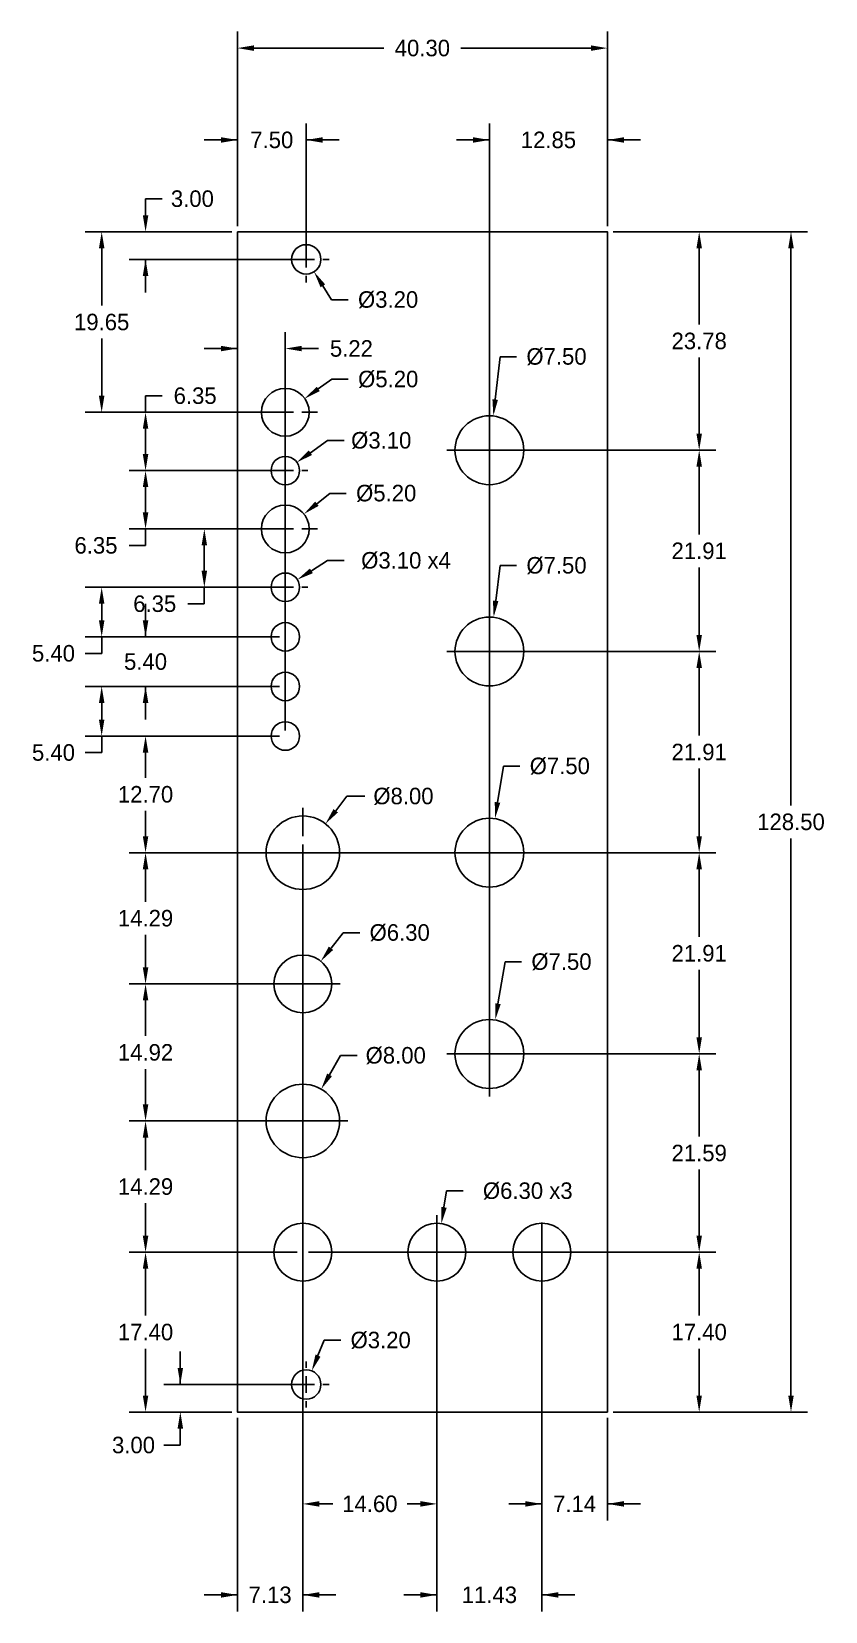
# Model space of a CAD drawing. Header units: millimetres. Extents: x -22 to 64, y -22 to 150.
import ezdxf

# ---------------------------------------------------------------- set-up
doc = ezdxf.new("R2010")
doc.units = ezdxf.units.MM
doc.header["$MEASUREMENT"] = 0
doc.layers.add('Dimensions', color=1, linetype='Continuous')
doc.layers.add('Panel', color=7, linetype='Continuous')
doc.dimstyles.get("Standard").update_dxf_attribs({"dimscale": 10, "dimtxt": 0.18, "dimasz": 0.18, "dimexe": 0.18, "dimexo": 0.0625, "dimgap": 0.09, "dimtad": 0, "dimtih": 1, "dimtoh": 1, "dimzin": 0, "dimdsep": 46, "dimtxsty": 'Standard', "dimcen": -0.09, "dimadec": 0, "dimazin": 0, "dimtfac": 1, "dimtdec": 4, "dimtofl": 0, "dimtmove": 0, "dimatfit": 3, "dimfxl": 1, "dimtolj": 1, "dimtzin": 0, "dimarcsym": 0})

# ---------------------------------------------------------------- blocks, each defined once
blk = doc.blocks.new('*D139')
at = {"layer": 'Defpoints', "color": 0}
for p in [(40.3, 128.5), (50.3, 128.5), (27.45, 104.72)]:
    blk.add_point(p, dxfattribs=at)
at = {"layer": 'Dimensions', "color": 0, "lineweight": -2}
for p, q in [((40.92, 128.5), (52.1, 128.5)), ((50.3, 126.7), (50.3, 118.41)), ((50.3, 106.52), (50.3, 114.81)), ((28.08, 104.72), (52.1, 104.72))]:
    blk.add_line(p, q, dxfattribs=at)
at = {"layer": 'Dimensions', "color": 0}
for points in [[(50.6, 126.7), (50, 126.7), (50.3, 128.5)], [(50, 106.52), (50.6, 106.52), (50.3, 104.72)]]:
    blk.add_solid(points, dxfattribs=at)
at = {"layer": 'Dimensions', "color": 0, "insert": (50.3, 116.61), "char_height": 1.8, "attachment_point": 5}
blk.add_mtext('\\A1;23.78', dxfattribs=at)
blk = doc.blocks.new('*D140')
at = {"layer": 'Defpoints', "color": 0}
for p in [(27.45, 104.72), (27.45, 82.81), (50.3, 82.81)]:
    blk.add_point(p, dxfattribs=at)
at = {"layer": 'Dimensions', "color": 0, "lineweight": -2}
for p, q in [((28.08, 104.72), (52.1, 104.72)), ((50.3, 102.92), (50.3, 95.56)), ((50.3, 84.61), (50.3, 91.96)), ((28.08, 82.81), (52.1, 82.81))]:
    blk.add_line(p, q, dxfattribs=at)
at = {"layer": 'Dimensions', "color": 0}
for points in [[(50.6, 102.92), (50, 102.92), (50.3, 104.72)], [(50, 84.61), (50.6, 84.61), (50.3, 82.81)]]:
    blk.add_solid(points, dxfattribs=at)
at = {"layer": 'Dimensions', "color": 0, "insert": (50.3, 93.76), "char_height": 1.8, "attachment_point": 5}
blk.add_mtext('\\A1;21.91', dxfattribs=at)
blk = doc.blocks.new('*D141')
at = {"layer": 'Defpoints', "color": 0}
for p in [(27.45, 82.81), (27.45, 60.9), (50.3, 60.9)]:
    blk.add_point(p, dxfattribs=at)
at = {"layer": 'Dimensions', "color": 0, "lineweight": -2}
for p, q in [((28.08, 82.81), (52.1, 82.81)), ((50.3, 81.01), (50.3, 73.66)), ((50.3, 62.7), (50.3, 70.05)), ((28.08, 60.9), (52.1, 60.9))]:
    blk.add_line(p, q, dxfattribs=at)
at = {"layer": 'Dimensions', "color": 0}
for points in [[(50.6, 81.01), (50, 81.01), (50.3, 82.81)], [(50, 62.7), (50.6, 62.7), (50.3, 60.9)]]:
    blk.add_solid(points, dxfattribs=at)
at = {"layer": 'Dimensions', "color": 0, "insert": (50.3, 71.85), "char_height": 1.8, "attachment_point": 5}
blk.add_mtext('\\A1;21.91', dxfattribs=at)
blk = doc.blocks.new('*D142')
at = {"layer": 'Defpoints', "color": 0}
for p in [(27.45, 60.9), (50.3, 60.9), (27.45, 38.99)]:
    blk.add_point(p, dxfattribs=at)
at = {"layer": 'Dimensions', "color": 0, "lineweight": -2}
for p, q in [((28.08, 60.9), (52.1, 60.9)), ((50.3, 59.1), (50.3, 51.74)), ((50.3, 40.79), (50.3, 48.15)), ((28.08, 38.99), (52.1, 38.99))]:
    blk.add_line(p, q, dxfattribs=at)
at = {"layer": 'Dimensions', "color": 0}
for points in [[(50.6, 59.1), (50, 59.1), (50.3, 60.9)], [(50, 40.79), (50.6, 40.79), (50.3, 38.99)]]:
    blk.add_solid(points, dxfattribs=at)
at = {"layer": 'Dimensions', "color": 0, "insert": (50.3, 49.94), "char_height": 1.8, "attachment_point": 5}
blk.add_mtext('\\A1;21.91', dxfattribs=at)
blk = doc.blocks.new('*D143')
at = {"layer": 'Defpoints', "color": 0}
for p in [(27.45, 38.99), (7.13, 17.4), (50.3, 17.4)]:
    blk.add_point(p, dxfattribs=at)
at = {"layer": 'Dimensions', "color": 0, "lineweight": -2}
for p, q in [((28.08, 38.99), (52.1, 38.99)), ((50.3, 37.19), (50.3, 29.99)), ((50.3, 19.2), (50.3, 26.39)), ((7.76, 17.4), (52.1, 17.4))]:
    blk.add_line(p, q, dxfattribs=at)
at = {"layer": 'Dimensions', "color": 0}
for points in [[(50.6, 37.19), (50, 37.19), (50.3, 38.99)], [(50, 19.2), (50.6, 19.2), (50.3, 17.4)]]:
    blk.add_solid(points, dxfattribs=at)
at = {"layer": 'Dimensions', "color": 0, "insert": (50.3, 28.19), "char_height": 1.8, "attachment_point": 5}
blk.add_mtext('\\A1;21.59', dxfattribs=at)
blk = doc.blocks.new('*D144')
at = {"layer": 'Defpoints', "color": 0}
for p in [(7.13, 17.4), (50.3, 17.4), (40.3, 0)]:
    blk.add_point(p, dxfattribs=at)
at = {"layer": 'Dimensions', "color": 0, "lineweight": -2}
for p, q in [((7.76, 17.4), (52.1, 17.4)), ((50.3, 15.6), (50.3, 10.5)), ((50.3, 1.8), (50.3, 6.9)), ((40.92, 0), (52.1, 0))]:
    blk.add_line(p, q, dxfattribs=at)
at = {"layer": 'Dimensions', "color": 0}
for points in [[(50.6, 15.6), (50, 15.6), (50.3, 17.4)], [(50, 1.8), (50.6, 1.8), (50.3, 0)]]:
    blk.add_solid(points, dxfattribs=at)
at = {"layer": 'Dimensions', "color": 0, "insert": (50.3, 8.7), "char_height": 1.8, "attachment_point": 5}
blk.add_mtext('\\A1;17.40', dxfattribs=at)
blk = doc.blocks.new('*D145')
at = {"layer": 'Defpoints', "color": 0}
for p in [(40.3, 128.5), (60.3, 128.5), (40.3, 0)]:
    blk.add_point(p, dxfattribs=at)
at = {"layer": 'Dimensions', "color": 0, "lineweight": -2}
for p, q in [((40.925, 128.5), (62.1, 128.5)), ((60.3, 126.7), (60.3, 66.05)), ((60.3, 1.8), (60.3, 62.45)), ((40.925, 0), (62.1, 0))]:
    blk.add_line(p, q, dxfattribs=at)
at = {"layer": 'Dimensions', "color": 0}
for points in [[(60.6, 126.7), (60, 126.7), (60.3, 128.5)], [(60, 1.8), (60.6, 1.8), (60.3, 0)]]:
    blk.add_solid(points, dxfattribs=at)
at = {"layer": 'Dimensions', "color": 0, "insert": (60.3, 64.25), "char_height": 1.8, "attachment_point": 5}
blk.add_mtext('\\A1;128.50', dxfattribs=at)
blk = doc.blocks.new('*D146')
at = {"layer": 'Defpoints', "color": 0}
for p in [(-10, 128.5), (0, 128.5), (7.5, 125.5)]:
    blk.add_point(p, dxfattribs=at)
at = {"layer": 'Dimensions', "color": 0, "lineweight": -2}
for p, q in [((-10, 132.1), (-8.2, 132.1)), ((-10, 130.3), (-10, 132.1)), ((-0.625, 128.5), (-11.8, 128.5)), ((6.875, 125.5), (-11.8, 125.5)), ((-10, 125.5), (-10, 121.9))]:
    blk.add_line(p, q, dxfattribs=at)
at = {"layer": 'Dimensions', "color": 0}
for points in [[(-10.3, 130.3), (-9.7, 130.3), (-10, 128.5)], [(-9.7, 123.7), (-10.3, 123.7), (-10, 125.5)]]:
    blk.add_solid(points, dxfattribs=at)
at = {"layer": 'Dimensions', "color": 0, "insert": (-4.9, 132.1), "char_height": 1.8, "attachment_point": 5}
blk.add_mtext('\\A1;3.00', dxfattribs=at)
blk = doc.blocks.new('*D147')
at = {"layer": 'Defpoints', "color": 0}
for p in [(0, 128.5), (-14.78, 108.85), (5.22, 108.85)]:
    blk.add_point(p, dxfattribs=at)
at = {"layer": 'Dimensions', "color": 0, "lineweight": -2}
for p, q in [((-0.62, 128.5), (-16.58, 128.5)), ((-14.78, 126.7), (-14.78, 120.47)), ((-14.78, 110.65), (-14.78, 116.88)), ((4.6, 108.85), (-16.58, 108.85))]:
    blk.add_line(p, q, dxfattribs=at)
at = {"layer": 'Dimensions', "color": 0}
for points in [[(-14.48, 126.7), (-15.08, 126.7), (-14.78, 128.5)], [(-15.08, 110.65), (-14.48, 110.65), (-14.78, 108.85)]]:
    blk.add_solid(points, dxfattribs=at)
at = {"layer": 'Dimensions', "color": 0, "insert": (-14.78, 118.67), "char_height": 1.8, "attachment_point": 5}
blk.add_mtext('\\A1;19.65', dxfattribs=at)
blk = doc.blocks.new('*D148')
at = {"layer": 'Defpoints', "color": 0}
for p in [(-10, 108.85), (5.22, 108.85), (5.22, 102.5)]:
    blk.add_point(p, dxfattribs=at)
at = {"layer": 'Dimensions', "color": 0, "lineweight": -2}
for p, q in [((-10, 110.65), (-8.2, 110.65)), ((-10, 108.85), (-10, 110.65)), ((4.6, 108.85), (-11.8, 108.85)), ((-10, 104.3), (-10, 107.05)), ((4.6, 102.5), (-11.8, 102.5))]:
    blk.add_line(p, q, dxfattribs=at)
at = {"layer": 'Dimensions', "color": 0}
for points in [[(-9.7, 107.05), (-10.3, 107.05), (-10, 108.85)], [(-10.3, 104.3), (-9.7, 104.3), (-10, 102.5)]]:
    blk.add_solid(points, dxfattribs=at)
at = {"layer": 'Dimensions', "color": 0, "insert": (-4.6, 110.65), "char_height": 1.8, "attachment_point": 5}
blk.add_mtext('\\A1;6.35', dxfattribs=at)
blk = doc.blocks.new('*D149')
at = {"layer": 'Defpoints', "color": 0}
for p in [(5.22, 102.5), (-10, 96.15), (5.22, 96.15)]:
    blk.add_point(p, dxfattribs=at)
at = {"layer": 'Dimensions', "color": 0, "lineweight": -2}
for p, q in [((4.6, 102.5), (-11.8, 102.5)), ((-10, 100.7), (-10, 97.95)), ((4.6, 96.15), (-11.8, 96.15)), ((-10, 96.15), (-10, 94.35)), ((-10, 94.35), (-11.8, 94.35))]:
    blk.add_line(p, q, dxfattribs=at)
at = {"layer": 'Dimensions', "color": 0}
for points in [[(-9.7, 100.7), (-10.3, 100.7), (-10, 102.5)], [(-10.3, 97.95), (-9.7, 97.95), (-10, 96.15)]]:
    blk.add_solid(points, dxfattribs=at)
at = {"layer": 'Dimensions', "color": 0, "insert": (-15.4, 94.35), "char_height": 1.8, "attachment_point": 5}
blk.add_mtext('\\A1;6.35', dxfattribs=at)
blk = doc.blocks.new('*D150')
at = {"layer": 'Defpoints', "color": 0}
for p in [(5.22, 96.15), (-3.6, 89.8), (5.22, 89.8)]:
    blk.add_point(p, dxfattribs=at)
at = {"layer": 'Dimensions', "color": 0, "lineweight": -2}
for p, q in [((4.6, 96.15), (-5.4, 96.15)), ((-3.6, 94.35), (-3.6, 91.6)), ((4.6, 89.8), (-5.4, 89.8)), ((-3.6, 89.8), (-3.6, 88)), ((-3.6, 88), (-5.4, 88))]:
    blk.add_line(p, q, dxfattribs=at)
at = {"layer": 'Dimensions', "color": 0}
for points in [[(-3.3, 94.35), (-3.9, 94.35), (-3.6, 96.15)], [(-3.9, 91.6), (-3.3, 91.6), (-3.6, 89.8)]]:
    blk.add_solid(points, dxfattribs=at)
at = {"layer": 'Dimensions', "color": 0, "insert": (-9, 88), "char_height": 1.8, "attachment_point": 5}
blk.add_mtext('\\A1;6.35', dxfattribs=at)
blk = doc.blocks.new('*D151')
at = {"layer": 'Defpoints', "color": 0}
for p in [(5.22, 89.8), (-14.78, 84.4), (5.22, 84.4)]:
    blk.add_point(p, dxfattribs=at)
at = {"layer": 'Dimensions', "color": 0, "lineweight": -2}
for p, q in [((4.6, 89.8), (-16.58, 89.8)), ((-14.78, 88), (-14.78, 86.2)), ((4.6, 84.4), (-16.58, 84.4)), ((-14.78, 84.4), (-14.78, 82.6)), ((-14.78, 82.6), (-16.58, 82.6))]:
    blk.add_line(p, q, dxfattribs=at)
at = {"layer": 'Dimensions', "color": 0}
for points in [[(-14.48, 88), (-15.08, 88), (-14.78, 89.8)], [(-15.08, 86.2), (-14.48, 86.2), (-14.78, 84.4)]]:
    blk.add_solid(points, dxfattribs=at)
at = {"layer": 'Dimensions', "color": 0, "insert": (-20.03, 82.6), "char_height": 1.8, "attachment_point": 5}
blk.add_mtext('\\A1;5.40', dxfattribs=at)
blk = doc.blocks.new('*D152')
at = {"layer": 'Defpoints', "color": 0}
for p in [(5.22, 84.4), (-10, 79), (5.22, 79)]:
    blk.add_point(p, dxfattribs=at)
at = {"layer": 'Dimensions', "color": 0, "lineweight": -2}
for p, q in [((-10, 84.4), (-10, 88)), ((4.6, 84.4), (-11.8, 84.4)), ((4.6, 79), (-11.8, 79)), ((-10, 79), (-10, 75.4))]:
    blk.add_line(p, q, dxfattribs=at)
at = {"layer": 'Dimensions', "color": 0}
for points in [[(-10.3, 86.2), (-9.7, 86.2), (-10, 84.4)], [(-9.7, 77.2), (-10.3, 77.2), (-10, 79)]]:
    blk.add_solid(points, dxfattribs=at)
at = {"layer": 'Dimensions', "color": 0, "insert": (-10, 81.7), "char_height": 1.8, "attachment_point": 5}
blk.add_mtext('\\A1;5.40', dxfattribs=at)
blk = doc.blocks.new('*D153')
at = {"layer": 'Defpoints', "color": 0}
for p in [(4.6, 79), (-14.78, 73.6), (5.22, 73.6)]:
    blk.add_point(p, dxfattribs=at)
at = {"layer": 'Dimensions', "color": 0, "lineweight": -2}
for p, q in [((3.97, 79), (-16.58, 79)), ((-14.78, 77.2), (-14.78, 75.4)), ((4.6, 73.6), (-16.58, 73.6)), ((-14.78, 73.6), (-14.78, 71.8)), ((-14.78, 71.8), (-16.58, 71.8))]:
    blk.add_line(p, q, dxfattribs=at)
at = {"layer": 'Dimensions', "color": 0}
for points in [[(-14.48, 77.2), (-15.08, 77.2), (-14.78, 79)], [(-15.08, 75.4), (-14.48, 75.4), (-14.78, 73.6)]]:
    blk.add_solid(points, dxfattribs=at)
at = {"layer": 'Dimensions', "color": 0, "insert": (-20.03, 71.8), "char_height": 1.8, "attachment_point": 5}
blk.add_mtext('\\A1;5.40', dxfattribs=at)
blk = doc.blocks.new('*D154')
at = {"layer": 'Defpoints', "color": 0}
for p in [(5.22, 73.6), (-10, 60.9), (27.45, 60.9)]:
    blk.add_point(p, dxfattribs=at)
at = {"layer": 'Dimensions', "color": 0, "lineweight": -2}
for p, q in [((4.6, 73.6), (-11.8, 73.6)), ((-10, 71.8), (-10, 69.05)), ((-10, 62.7), (-10, 65.45)), ((26.83, 60.9), (-11.8, 60.9))]:
    blk.add_line(p, q, dxfattribs=at)
at = {"layer": 'Dimensions', "color": 0}
for points in [[(-9.7, 71.8), (-10.3, 71.8), (-10, 73.6)], [(-10.3, 62.7), (-9.7, 62.7), (-10, 60.9)]]:
    blk.add_solid(points, dxfattribs=at)
at = {"layer": 'Dimensions', "color": 0, "insert": (-10, 67.25), "char_height": 1.8, "attachment_point": 5}
blk.add_mtext('\\A1;12.70', dxfattribs=at)
blk = doc.blocks.new('*D155')
at = {"layer": 'Defpoints', "color": 0}
for p in [(7.13, 60.9), (-10, 46.61), (7.13, 46.61)]:
    blk.add_point(p, dxfattribs=at)
at = {"layer": 'Dimensions', "color": 0, "lineweight": -2}
for p, q in [((6.51, 60.9), (-11.8, 60.9)), ((-10, 59.1), (-10, 55.55)), ((-10, 48.41), (-10, 51.95)), ((6.51, 46.61), (-11.8, 46.61))]:
    blk.add_line(p, q, dxfattribs=at)
at = {"layer": 'Dimensions', "color": 0}
for points in [[(-9.7, 59.1), (-10.3, 59.1), (-10, 60.9)], [(-10.3, 48.41), (-9.7, 48.41), (-10, 46.61)]]:
    blk.add_solid(points, dxfattribs=at)
at = {"layer": 'Dimensions', "color": 0, "insert": (-10, 53.76), "char_height": 1.8, "attachment_point": 5}
blk.add_mtext('\\A1;14.29', dxfattribs=at)
blk = doc.blocks.new('*D156')
at = {"layer": 'Defpoints', "color": 0}
for p in [(-10, 46.61), (7.13, 46.61), (7.13, 31.69)]:
    blk.add_point(p, dxfattribs=at)
at = {"layer": 'Dimensions', "color": 0, "lineweight": -2}
for p, q in [((6.51, 46.61), (-11.8, 46.61)), ((-10, 44.81), (-10, 40.95)), ((-10, 33.49), (-10, 37.35)), ((6.51, 31.69), (-11.8, 31.69))]:
    blk.add_line(p, q, dxfattribs=at)
at = {"layer": 'Dimensions', "color": 0}
for points in [[(-9.7, 44.81), (-10.3, 44.81), (-10, 46.61)], [(-10.3, 33.49), (-9.7, 33.49), (-10, 31.69)]]:
    blk.add_solid(points, dxfattribs=at)
at = {"layer": 'Dimensions', "color": 0, "insert": (-10, 39.15), "char_height": 1.8, "attachment_point": 5}
blk.add_mtext('\\A1;14.92', dxfattribs=at)
blk = doc.blocks.new('*D158')
at = {"layer": 'Defpoints', "color": 0}
for p in [(7.13, 17.4), (-10, 0), (0, 0)]:
    blk.add_point(p, dxfattribs=at)
at = {"layer": 'Dimensions', "color": 0, "lineweight": -2}
for p, q in [((6.51, 17.4), (-11.8, 17.4)), ((-10, 15.6), (-10, 10.5)), ((-10, 1.8), (-10, 6.9)), ((-0.62, 0), (-11.8, 0))]:
    blk.add_line(p, q, dxfattribs=at)
at = {"layer": 'Dimensions', "color": 0}
for points in [[(-9.7, 15.6), (-10.3, 15.6), (-10, 17.4)], [(-10.3, 1.8), (-9.7, 1.8), (-10, 0)]]:
    blk.add_solid(points, dxfattribs=at)
at = {"layer": 'Dimensions', "color": 0, "insert": (-10, 8.7), "char_height": 1.8, "attachment_point": 5}
blk.add_mtext('\\A1;17.40', dxfattribs=at)
blk = doc.blocks.new('*D159')
at = {"layer": 'Defpoints', "color": 0}
for p in [(7.13, 31.69), (-10, 17.4), (7.13, 17.4)]:
    blk.add_point(p, dxfattribs=at)
at = {"layer": 'Dimensions', "color": 0, "lineweight": -2}
for p, q in [((6.51, 31.69), (-11.8, 31.69)), ((-10, 29.89), (-10, 26.34)), ((-10, 19.2), (-10, 22.75)), ((6.51, 17.4), (-11.8, 17.4))]:
    blk.add_line(p, q, dxfattribs=at)
at = {"layer": 'Dimensions', "color": 0}
for points in [[(-9.7, 29.89), (-10.3, 29.89), (-10, 31.69)], [(-10.3, 19.2), (-9.7, 19.2), (-10, 17.4)]]:
    blk.add_solid(points, dxfattribs=at)
at = {"layer": 'Dimensions', "color": 0, "insert": (-10, 24.54), "char_height": 1.8, "attachment_point": 5}
blk.add_mtext('\\A1;14.29', dxfattribs=at)
blk = doc.blocks.new('*D160')
at = {"layer": 'Defpoints', "color": 0}
for p in [(7.5, 3), (-6.2125, 0), (0, 0)]:
    blk.add_point(p, dxfattribs=at)
at = {"layer": 'Dimensions', "color": 0, "lineweight": -2}
for p, q in [((-6.2125, 3), (-6.2125, 6.6)), ((6.875, 3), (-8.0125, 3)), ((-0.625, 0), (-8.0125, 0)), ((-6.2125, -1.8), (-6.2125, -3.6)), ((-6.2125, -3.6), (-8.0125, -3.6))]:
    blk.add_line(p, q, dxfattribs=at)
at = {"layer": 'Dimensions', "color": 0}
for points in [[(-6.5125, 4.8), (-5.9125, 4.8), (-6.2125, 3)], [(-5.9125, -1.8), (-6.5125, -1.8), (-6.2125, 0)]]:
    blk.add_solid(points, dxfattribs=at)
at = {"layer": 'Dimensions', "color": 0, "insert": (-11.3125, -3.6), "char_height": 1.8, "attachment_point": 5}
blk.add_mtext('\\A1;3.00', dxfattribs=at)
blk = doc.blocks.new('*D161')
at = {"layer": 'Defpoints', "color": 0}
for p in [(0, 138.5), (0, 128.5), (7.5, 125.5)]:
    blk.add_point(p, dxfattribs=at)
at = {"layer": 'Dimensions', "color": 0, "lineweight": -2}
for p, q in [((0, 129.125), (0, 140.3)), ((7.5, 126.125), (7.5, 140.3)), ((0, 138.5), (-3.6, 138.5)), ((7.5, 138.5), (11.1, 138.5))]:
    blk.add_line(p, q, dxfattribs=at)
at = {"layer": 'Dimensions', "color": 0}
for points in [[(-1.8, 138.2), (-1.8, 138.8), (0, 138.5)], [(9.3, 138.8), (9.3, 138.2), (7.5, 138.5)]]:
    blk.add_solid(points, dxfattribs=at)
at = {"layer": 'Dimensions', "color": 0, "insert": (3.75, 138.5), "char_height": 1.8, "attachment_point": 5}
blk.add_mtext('\\A1;7.50', dxfattribs=at)
blk = doc.blocks.new('*D162')
at = {"layer": 'Defpoints', "color": 0}
for p in [(40.3, 138.5), (40.3, 128.5), (27.45, 38.99)]:
    blk.add_point(p, dxfattribs=at)
at = {"layer": 'Dimensions', "color": 0, "lineweight": -2}
for p, q in [((27.45, 39.61), (27.45, 140.3)), ((40.3, 129.12), (40.3, 140.3)), ((27.45, 138.5), (23.85, 138.5)), ((40.3, 138.5), (43.9, 138.5))]:
    blk.add_line(p, q, dxfattribs=at)
at = {"layer": 'Dimensions', "color": 0}
for points in [[(25.65, 138.2), (25.65, 138.8), (27.45, 138.5)], [(42.1, 138.8), (42.1, 138.2), (40.3, 138.5)]]:
    blk.add_solid(points, dxfattribs=at)
at = {"layer": 'Dimensions', "color": 0, "insert": (33.88, 138.5), "char_height": 1.8, "attachment_point": 5}
blk.add_mtext('\\A1;12.85', dxfattribs=at)
blk = doc.blocks.new('*D163')
at = {"layer": 'Defpoints', "color": 0}
for p in [(40.3, 148.5), (0, 128.5), (40.3, 128.5)]:
    blk.add_point(p, dxfattribs=at)
at = {"layer": 'Dimensions', "color": 0, "lineweight": -2}
for p, q in [((0, 129.125), (0, 150.3)), ((40.3, 129.125), (40.3, 150.3)), ((1.8, 148.5), (15.95, 148.5)), ((38.5, 148.5), (24.35, 148.5))]:
    blk.add_line(p, q, dxfattribs=at)
at = {"layer": 'Dimensions', "color": 0}
for points in [[(1.8, 148.8), (1.8, 148.2), (0, 148.5)], [(38.5, 148.2), (38.5, 148.8), (40.3, 148.5)]]:
    blk.add_solid(points, dxfattribs=at)
at = {"layer": 'Dimensions', "color": 0, "insert": (20.15, 148.5), "char_height": 1.8, "attachment_point": 5}
blk.add_mtext('\\A1;40.30', dxfattribs=at)
blk = doc.blocks.new('*D164')
at = {"layer": 'Defpoints', "color": 0}
for p in [(33.16, 17.4), (40.3, 0), (40.3, -10)]:
    blk.add_point(p, dxfattribs=at)
at = {"layer": 'Dimensions', "color": 0, "lineweight": -2}
for p, q in [((33.16, 16.77), (33.16, -11.8)), ((40.3, -0.63), (40.3, -11.8)), ((33.16, -10), (29.56, -10)), ((40.3, -10), (43.9, -10))]:
    blk.add_line(p, q, dxfattribs=at)
at = {"layer": 'Dimensions', "color": 0}
for points in [[(31.36, -10.3), (31.36, -9.7), (33.16, -10)], [(42.1, -9.7), (42.1, -10.3), (40.3, -10)]]:
    blk.add_solid(points, dxfattribs=at)
at = {"layer": 'Dimensions', "color": 0, "insert": (36.73, -10), "char_height": 1.8, "attachment_point": 5}
blk.add_mtext('\\A1;7.14', dxfattribs=at)
blk = doc.blocks.new('*D165')
at = {"layer": 'Defpoints', "color": 0}
for p in [(21.73, 17.4), (33.16, 17.4), (21.73, -19.91)]:
    blk.add_point(p, dxfattribs=at)
at = {"layer": 'Dimensions', "color": 0, "lineweight": -2}
for p, q in [((21.73, 16.77), (21.73, -21.71)), ((33.16, 16.77), (33.16, -21.71)), ((21.73, -19.91), (18.13, -19.91)), ((33.16, -19.91), (36.76, -19.91))]:
    blk.add_line(p, q, dxfattribs=at)
at = {"layer": 'Dimensions', "color": 0}
for points in [[(19.93, -20.21), (19.93, -19.61), (21.73, -19.91)], [(34.96, -19.61), (34.96, -20.21), (33.16, -19.91)]]:
    blk.add_solid(points, dxfattribs=at)
at = {"layer": 'Dimensions', "color": 0, "insert": (27.45, -19.91), "char_height": 1.8, "attachment_point": 5}
blk.add_mtext('\\A1;11.43', dxfattribs=at)
blk = doc.blocks.new('*D166')
at = {"layer": 'Defpoints', "color": 0}
for p in [(7.13, 17.4), (21.73, 16.77), (21.73, -10)]:
    blk.add_point(p, dxfattribs=at)
at = {"layer": 'Dimensions', "color": 0, "lineweight": -2}
for p, q in [((7.13, 16.77), (7.13, -11.8)), ((21.73, 16.15), (21.73, -11.8)), ((8.93, -10), (10.38, -10)), ((19.93, -10), (18.48, -10))]:
    blk.add_line(p, q, dxfattribs=at)
at = {"layer": 'Dimensions', "color": 0}
for points in [[(8.93, -9.7), (8.93, -10.3), (7.13, -10)], [(19.93, -10.3), (19.93, -9.7), (21.73, -10)]]:
    blk.add_solid(points, dxfattribs=at)
at = {"layer": 'Dimensions', "color": 0, "insert": (14.43, -10), "char_height": 1.8, "attachment_point": 5}
blk.add_mtext('\\A1;14.60', dxfattribs=at)
blk = doc.blocks.new('*D168')
at = {"layer": 'Defpoints', "color": 0}
for p in [(7.13, 60.9), (0, 0), (0, -19.91)]:
    blk.add_point(p, dxfattribs=at)
at = {"layer": 'Dimensions', "color": 0, "lineweight": -2}
for p, q in [((7.13, 60.27), (7.13, -21.71)), ((0, -0.63), (0, -21.71)), ((0, -19.91), (-3.6, -19.91)), ((7.13, -19.91), (10.73, -19.91))]:
    blk.add_line(p, q, dxfattribs=at)
at = {"layer": 'Dimensions', "color": 0}
for points in [[(-1.8, -20.21), (-1.8, -19.61), (0, -19.91)], [(8.93, -19.61), (8.93, -20.21), (7.13, -19.91)]]:
    blk.add_solid(points, dxfattribs=at)
at = {"layer": 'Dimensions', "color": 0, "insert": (3.57, -19.91), "char_height": 1.8, "attachment_point": 5}
blk.add_mtext('\\A1;7.13', dxfattribs=at)
blk = doc.blocks.new('*D169')
at = {"layer": 'Defpoints', "color": 0}
for p in [(5.22, 115.79), (0, 108.85), (5.22, 73.6)]:
    blk.add_point(p, dxfattribs=at)
at = {"layer": 'Dimensions', "color": 0, "lineweight": -2}
for p, q in [((0, 109.47), (0, 117.59)), ((5.22, 74.22), (5.22, 117.59)), ((0, 115.79), (-3.6, 115.79)), ((7.02, 115.79), (8.82, 115.79))]:
    blk.add_line(p, q, dxfattribs=at)
at = {"layer": 'Dimensions', "color": 0}
for points in [[(-1.8, 115.49), (-1.8, 116.09), (0, 115.79)], [(7.02, 116.09), (7.02, 115.49), (5.22, 115.79)]]:
    blk.add_solid(points, dxfattribs=at)
at = {"layer": 'Dimensions', "color": 0, "insert": (12.42, 115.79), "char_height": 1.8, "attachment_point": 5}
blk.add_mtext('\\A1;5.22', dxfattribs=at)
blk = doc.blocks.new('*D170')
at = {"layer": 'Defpoints', "color": 0}
for p in [(6.65, 126.85), (8.35, 124.15)]:
    blk.add_point(p, dxfattribs=at)
at = {"layer": 'Dimensions', "color": 0, "lineweight": -2}
for p, q in [((7.5, 127.3), (7.5, 128)), ((7.5, 124.6), (7.5, 126.4)), ((5.7, 125.5), (5, 125.5)), ((6.6, 125.5), (8.4, 125.5)), ((9.3, 125.5), (10, 125.5)), ((7.5, 123.7), (7.5, 123)), ((10.27, 121.1), (9.31, 122.62)), ((12.07, 121.1), (10.27, 121.1))]:
    blk.add_line(p, q, dxfattribs=at)
at = {"layer": 'Dimensions', "color": 0}
blk.add_solid([(9.56, 122.78), (9.06, 122.46), (8.35, 124.15)], dxfattribs=at)
at = {"layer": 'Dimensions', "color": 0, "insert": (16.42, 121.1), "char_height": 1.8, "attachment_point": 5}
blk.add_mtext('\\A1;%%c3.20', dxfattribs=at)
blk = doc.blocks.new('*D171')
at = {"layer": 'Defpoints', "color": 0}
for p in [(8.1, 4.48), (6.9, 1.52)]:
    blk.add_point(p, dxfattribs=at)
at = {"layer": 'Dimensions', "color": 0, "lineweight": -2}
for p, q in [((9.46, 7.81), (8.78, 6.15)), ((11.26, 7.81), (9.46, 7.81)), ((7.5, 4.8), (7.5, 5.5)), ((7.5, 2.1), (7.5, 3.9)), ((5.7, 3), (5, 3)), ((6.6, 3), (8.4, 3)), ((9.3, 3), (10, 3)), ((7.5, 1.2), (7.5, 0.5))]:
    blk.add_line(p, q, dxfattribs=at)
at = {"layer": 'Dimensions', "color": 0}
blk.add_solid([(8.51, 6.26), (9.06, 6.03), (8.1, 4.48)], dxfattribs=at)
at = {"layer": 'Dimensions', "color": 0, "insert": (15.61, 7.81), "char_height": 1.8, "attachment_point": 5}
blk.add_mtext('\\A1;%%c3.20', dxfattribs=at)
blk = doc.blocks.new('*D172')
at = {"layer": 'Defpoints', "color": 0}
for p in [(27.88, 108.45), (27.03, 100.99)]:
    blk.add_point(p, dxfattribs=at)
at = {"layer": 'Dimensions', "color": 0, "lineweight": -2}
for p, q in [((28.61, 114.9), (28.08, 110.23)), ((30.41, 114.9), (28.61, 114.9)), ((27.45, 106.52), (27.45, 109.37)), ((27.45, 103.82), (27.45, 105.62)), ((25.65, 104.72), (22.8, 104.72)), ((26.55, 104.72), (28.35, 104.72)), ((29.25, 104.72), (32.1, 104.72)), ((27.45, 102.92), (27.45, 100.07))]:
    blk.add_line(p, q, dxfattribs=at)
at = {"layer": 'Dimensions', "color": 0}
blk.add_solid([(27.78, 110.27), (28.38, 110.2), (27.88, 108.45)], dxfattribs=at)
at = {"layer": 'Dimensions', "color": 0, "insert": (34.76, 114.9), "char_height": 1.8, "attachment_point": 5}
blk.add_mtext('\\A1;%%c7.50', dxfattribs=at)
blk = doc.blocks.new('*D173')
at = {"layer": 'Defpoints', "color": 0}
for p in [(27.91, 86.53), (26.99, 79.09)]:
    blk.add_point(p, dxfattribs=at)
at = {"layer": 'Dimensions', "color": 0, "lineweight": -2}
for p, q in [((28.61, 92.16), (28.14, 88.32)), ((30.41, 92.16), (28.61, 92.16)), ((27.45, 84.61), (27.45, 87.46)), ((25.65, 82.81), (22.8, 82.81)), ((26.55, 82.81), (28.35, 82.81)), ((27.45, 81.91), (27.45, 83.71)), ((29.25, 82.81), (32.1, 82.81)), ((27.45, 81.01), (27.45, 78.16))]:
    blk.add_line(p, q, dxfattribs=at)
at = {"layer": 'Dimensions', "color": 0}
blk.add_solid([(27.84, 88.35), (28.43, 88.28), (27.91, 86.53)], dxfattribs=at)
at = {"layer": 'Dimensions', "color": 0, "insert": (34.76, 92.16), "char_height": 1.8, "attachment_point": 5}
blk.add_mtext('\\A1;%%c7.50', dxfattribs=at)
blk = doc.blocks.new('*D174')
at = {"layer": 'Defpoints', "color": 0}
for p in [(28.05, 64.6), (26.85, 57.2)]:
    blk.add_point(p, dxfattribs=at)
at = {"layer": 'Dimensions', "color": 0, "lineweight": -2}
for p, q in [((28.97, 70.32), (28.34, 66.38)), ((30.77, 70.32), (28.97, 70.32)), ((27.45, 62.7), (27.45, 65.55)), ((25.65, 60.9), (22.8, 60.9)), ((26.55, 60.9), (28.35, 60.9)), ((27.45, 60), (27.45, 61.8)), ((29.25, 60.9), (32.1, 60.9)), ((27.45, 59.1), (27.45, 56.25))]:
    blk.add_line(p, q, dxfattribs=at)
at = {"layer": 'Dimensions', "color": 0}
blk.add_solid([(28.04, 66.43), (28.63, 66.33), (28.05, 64.6)], dxfattribs=at)
at = {"layer": 'Dimensions', "color": 0, "insert": (35.12, 70.32), "char_height": 1.8, "attachment_point": 5}
blk.add_mtext('\\A1;%%c7.50', dxfattribs=at)
blk = doc.blocks.new('*D175')
at = {"layer": 'Defpoints', "color": 0}
for p in [(28.08, 42.69), (26.82, 35.29)]:
    blk.add_point(p, dxfattribs=at)
at = {"layer": 'Dimensions', "color": 0, "lineweight": -2}
for p, q in [((29.15, 49.01), (28.38, 44.46)), ((30.95, 49.01), (29.15, 49.01)), ((27.45, 40.79), (27.45, 43.64)), ((27.45, 38.09), (27.45, 39.89)), ((25.65, 38.99), (22.8, 38.99)), ((26.55, 38.99), (28.35, 38.99)), ((29.25, 38.99), (32.1, 38.99)), ((27.45, 37.19), (27.45, 34.34))]:
    blk.add_line(p, q, dxfattribs=at)
at = {"layer": 'Dimensions', "color": 0}
blk.add_solid([(28.08, 44.51), (28.68, 44.41), (28.08, 42.69)], dxfattribs=at)
at = {"layer": 'Dimensions', "color": 0, "insert": (35.3, 49.01), "char_height": 1.8, "attachment_point": 5}
blk.add_mtext('\\A1;%%c7.50', dxfattribs=at)
blk = doc.blocks.new('*D176')
at = {"layer": 'Defpoints', "color": 0}
for p in [(9.6, 64.05), (4.66, 57.75)]:
    blk.add_point(p, dxfattribs=at)
at = {"layer": 'Dimensions', "color": 0, "lineweight": -2}
for p, q in [((7.13, 62.7), (7.13, 65.8)), ((11.94, 67.04), (10.71, 65.46)), ((13.89, 67.04), (11.94, 67.04)), ((5.33, 60.9), (2.23, 60.9)), ((6.23, 60.9), (8.03, 60.9)), ((7.13, 60), (7.13, 61.8)), ((8.93, 60.9), (12.03, 60.9)), ((7.13, 59.1), (7.13, 56))]:
    blk.add_line(p, q, dxfattribs=at)
at = {"layer": 'Dimensions', "color": 0}
blk.add_solid([(10.47, 65.65), (10.95, 65.28), (9.6, 64.05)], dxfattribs=at)
at = {"layer": 'Dimensions', "color": 0, "insert": (18.09, 67.04), "char_height": 1.8, "attachment_point": 5}
blk.add_mtext('\\A1;%%c8.00', dxfattribs=at)
blk = doc.blocks.new('*D177')
at = {"layer": 'Defpoints', "color": 0}
for p in [(9.08, 49.08), (5.18, 44.14)]:
    blk.add_point(p, dxfattribs=at)
at = {"layer": 'Dimensions', "color": 0, "lineweight": -2}
for p, q in [((11.53, 52.18), (10.2, 50.5)), ((13.33, 52.18), (11.53, 52.18)), ((7.13, 48.41), (7.13, 50.66)), ((5.33, 46.61), (3.08, 46.61)), ((6.23, 46.61), (8.03, 46.61)), ((7.13, 45.71), (7.13, 47.51)), ((8.93, 46.61), (11.18, 46.61)), ((7.13, 44.81), (7.13, 42.56))]:
    blk.add_line(p, q, dxfattribs=at)
at = {"layer": 'Dimensions', "color": 0}
blk.add_solid([(9.96, 50.68), (10.43, 50.31), (9.08, 49.08)], dxfattribs=at)
at = {"layer": 'Dimensions', "color": 0, "insert": (17.68, 52.18), "char_height": 1.8, "attachment_point": 5}
blk.add_mtext('\\A1;%%c6.30', dxfattribs=at)
blk = doc.blocks.new('*D178')
at = {"layer": 'Defpoints', "color": 0}
for p in [(9.13, 35.15), (5.13, 28.23)]:
    blk.add_point(p, dxfattribs=at)
at = {"layer": 'Dimensions', "color": 0, "lineweight": -2}
for p, q in [((11.25, 38.81), (10.04, 36.71)), ((13.05, 38.81), (11.25, 38.81)), ((7.13, 33.49), (7.13, 36.59)), ((5.33, 31.69), (2.23, 31.69)), ((6.23, 31.69), (8.03, 31.69)), ((7.13, 30.79), (7.13, 32.59)), ((8.93, 31.69), (12.03, 31.69)), ((7.13, 29.89), (7.13, 26.79))]:
    blk.add_line(p, q, dxfattribs=at)
at = {"layer": 'Dimensions', "color": 0}
blk.add_solid([(9.78, 36.86), (10.3, 36.56), (9.13, 35.15)], dxfattribs=at)
at = {"layer": 'Dimensions', "color": 0, "insert": (17.25, 38.81), "char_height": 1.8, "attachment_point": 5}
blk.add_mtext('\\A1;%%c8.00', dxfattribs=at)
blk = doc.blocks.new('*D180')
at = {"layer": 'Defpoints', "color": 0}
for p in [(22.22, 20.51), (21.24, 14.29)]:
    blk.add_point(p, dxfattribs=at)
at = {"layer": 'Dimensions', "color": 0, "lineweight": -2}
for p, q in [((22.78, 24.07), (22.5, 22.29)), ((24.58, 24.07), (22.78, 24.07)), ((21.73, 19.2), (21.73, 21.45)), ((19.93, 17.4), (17.68, 17.4)), ((20.83, 17.4), (22.63, 17.4)), ((21.73, 16.5), (21.73, 18.3)), ((23.53, 17.4), (25.78, 17.4)), ((21.73, 15.6), (21.73, 13.35))]:
    blk.add_line(p, q, dxfattribs=at)
at = {"layer": 'Dimensions', "color": 0}
blk.add_solid([(22.21, 22.34), (22.8, 22.24), (22.22, 20.51)], dxfattribs=at)
at = {"layer": 'Dimensions', "color": 0, "insert": (31.63, 24.07), "char_height": 1.8, "attachment_point": 5}
blk.add_mtext('\\A1;%%c6.30 x3', dxfattribs=at)
blk = doc.blocks.new('*D181')
at = {"layer": 'Defpoints', "color": 0}
for p in [(7.34, 110.35), (3.1, 107.35)]:
    blk.add_point(p, dxfattribs=at)
at = {"layer": 'Dimensions', "color": 0, "lineweight": -2}
for p, q in [((5.22, 110.65), (5.22, 112.35)), ((10.28, 112.44), (8.81, 111.4)), ((12.08, 112.44), (10.28, 112.44)), ((3.42, 108.85), (1.72, 108.85)), ((4.32, 108.85), (6.12, 108.85)), ((5.22, 107.95), (5.22, 109.75)), ((7.02, 108.85), (8.72, 108.85)), ((5.22, 107.05), (5.22, 105.35))]:
    blk.add_line(p, q, dxfattribs=at)
at = {"layer": 'Dimensions', "color": 0}
blk.add_solid([(8.64, 111.64), (8.98, 111.15), (7.34, 110.35)], dxfattribs=at)
at = {"layer": 'Dimensions', "color": 0, "insert": (16.43, 112.44), "char_height": 1.8, "attachment_point": 5}
blk.add_mtext('\\A1;%%c5.20', dxfattribs=at)
blk = doc.blocks.new('*D182')
at = {"layer": 'Defpoints', "color": 0}
for p in [(6.48, 103.4), (3.96, 101.6)]:
    blk.add_point(p, dxfattribs=at)
at = {"layer": 'Dimensions', "color": 0, "lineweight": -2}
for p, q in [((5.22, 104.3), (5.22, 104.95)), ((9.82, 105.77), (7.95, 104.44)), ((11.62, 105.77), (9.82, 105.77)), ((5.22, 101.6), (5.22, 103.4)), ((3.42, 102.5), (2.77, 102.5)), ((4.32, 102.5), (6.12, 102.5)), ((7.02, 102.5), (7.67, 102.5)), ((5.22, 100.7), (5.22, 100.05))]:
    blk.add_line(p, q, dxfattribs=at)
at = {"layer": 'Dimensions', "color": 0}
blk.add_solid([(7.78, 104.69), (8.13, 104.2), (6.48, 103.4)], dxfattribs=at)
at = {"layer": 'Dimensions', "color": 0, "insert": (15.67, 105.77), "char_height": 1.8, "attachment_point": 5}
blk.add_mtext('\\A1;%%c3.10', dxfattribs=at)
blk = doc.blocks.new('*D183')
at = {"layer": 'Defpoints', "color": 0}
for p in [(7.25, 97.77), (3.19, 94.53)]:
    blk.add_point(p, dxfattribs=at)
at = {"layer": 'Dimensions', "color": 0, "lineweight": -2}
for p, q in [((10.06, 100.02), (8.66, 98.9)), ((11.86, 100.02), (10.06, 100.02)), ((5.22, 97.95), (5.22, 99.65)), ((5.22, 95.25), (5.22, 97.05)), ((3.42, 96.15), (1.72, 96.15)), ((4.32, 96.15), (6.12, 96.15)), ((7.02, 96.15), (8.72, 96.15)), ((5.22, 94.35), (5.22, 92.65))]:
    blk.add_line(p, q, dxfattribs=at)
at = {"layer": 'Dimensions', "color": 0}
blk.add_solid([(8.47, 99.13), (8.85, 98.66), (7.25, 97.77)], dxfattribs=at)
at = {"layer": 'Dimensions', "color": 0, "insert": (16.21, 100.02), "char_height": 1.8, "attachment_point": 5}
blk.add_mtext('\\A1;%%c5.20', dxfattribs=at)
blk = doc.blocks.new('*D184')
at = {"layer": 'Defpoints', "color": 0}
for p in [(6.53, 90.63), (3.91, 88.97)]:
    blk.add_point(p, dxfattribs=at)
at = {"layer": 'Dimensions', "color": 0, "lineweight": -2}
for p, q in [((5.22, 91.6), (5.22, 92.25)), ((9.82, 92.7), (8.06, 91.59)), ((11.62, 92.7), (9.82, 92.7)), ((3.42, 89.8), (2.77, 89.8)), ((4.32, 89.8), (6.12, 89.8)), ((5.22, 88.9), (5.22, 90.7)), ((7.02, 89.8), (7.67, 89.8)), ((5.22, 88), (5.22, 87.35))]:
    blk.add_line(p, q, dxfattribs=at)
at = {"layer": 'Dimensions', "color": 0}
blk.add_solid([(7.9, 91.84), (8.22, 91.33), (6.53, 90.63)], dxfattribs=at)
at = {"layer": 'Dimensions', "color": 0, "insert": (18.37, 92.7), "char_height": 1.8, "attachment_point": 5}
blk.add_mtext('\\A1;%%c3.10 x4', dxfattribs=at)

msp = doc.modelspace()

# ---------------------------------------------------------------- linework, layer by layer
at = {"layer": 'Dimensions'}
for p, q in [((27.452, 104.72), (27.452, 108.56)), ((27.452, 104.72), (23.612, 104.72)), ((27.452, 104.72), (31.292, 104.72)), ((27.452, 104.72), (27.452, 100.88)), ((27.452, 82.81), (27.452, 86.65)), ((27.452, 82.81), (23.612, 82.81)), ((27.452, 82.81), (31.292, 82.81)), ((27.452, 82.81), (27.452, 78.97)), ((7.132, 46.61), (7.132, 50.2)), ((7.132, 46.61), (3.542, 46.61)), ((7.132, 46.61), (10.722, 46.61)), ((7.132, 46.61), (7.132, 43.02)), ((27.452, 38.99), (27.452, 42.83)), ((27.452, 38.99), (23.612, 38.99)), ((27.452, 38.99), (31.292, 38.99)), ((27.452, 38.99), (27.452, 35.15)), ((7.132, 31.69), (7.132, 35.78)), ((7.132, 31.69), (3.042, 31.69)), ((7.132, 31.69), (11.222, 31.69)), ((7.132, 31.69), (7.132, 27.6)), ((21.732, 17.4), (21.732, 20.64)), ((33.162, 17.4), (33.162, 20.64)), ((21.732, 17.4), (18.492, 17.4)), ((21.732, 17.4), (24.972, 17.4)), ((21.732, 17.4), (21.732, 14.16)), ((33.162, 17.4), (29.922, 17.4)), ((33.162, 17.4), (36.402, 17.4)), ((33.162, 17.4), (33.162, 14.16))]:
    msp.add_line(p, q, dxfattribs=at)
at = {"layer": 'Panel'}
msp.add_lwpolyline([(0, 128.5), (0, 0), (40.3, 0), (40.3, 128.5)], close=True, dxfattribs=at)
for centre, radius in [((7.5, 125.5), 1.6), ((5.222, 108.85), 2.6), ((27.452, 104.72), 3.75), ((5.222, 102.5), 1.55), ((5.222, 96.15), 2.6), ((5.222, 89.8), 1.55), ((27.452, 82.81), 3.75), ((5.222, 84.4), 1.55), ((5.222, 79), 1.55), ((5.222, 73.6), 1.55), ((7.132, 60.9), 4), ((27.452, 60.9), 3.75), ((7.132, 46.61), 3.15), ((27.452, 38.99), 3.75), ((7.132, 31.69), 4), ((7.132, 17.4), 3.15), ((21.732, 17.4), 3.15), ((33.162, 17.4), 3.15), ((7.5, 3), 1.6)]:
    msp.add_circle(centre, radius, dxfattribs=at)

# ---------------------------------------------------------------- dimensions: what is measured, and where the dimension line sits
at = {"layer": 'Dimensions'}
for base, p1, p2, picture, middle in [((40.3, 148.5), (0, 128.5), (40.3, 128.5), '*D163', (20.15, 148.5)), ((0, 138.5), (7.5, 125.5), (0, 128.5), '*D161', (3.75, 138.5)), ((40.3, 138.5), (27.452, 38.99), (40.3, 128.5), '*D162', (33.876, 138.5)), ((5.222, 115.793), (0, 108.85), (5.222, 73.6), '*D169', (12.422, 115.793)), ((0, -19.906), (7.132, 60.9), (0, 0), '*D168', (3.566, -19.906)), ((21.732, -10), (7.132, 17.4), (21.732, 16.775), '*D166', (14.432, -10)), ((21.732, -19.906), (33.162, 17.4), (21.732, 17.4), '*D165', (27.447, -19.906)), ((40.3, -10), (33.162, 17.4), (40.3, 0), '*D164', (36.731, -10))]:
    dim = msp.add_linear_dim(base=base, p1=p1, p2=p2, dimstyle='Standard', dxfattribs=at)
    dim.commit()
    dim.dimension.update_dxf_attribs({"geometry": picture, "text_midpoint": middle})
for base, p1, p2, picture, middle in [((-10, 128.5), (7.5, 125.5), (0, 128.5), '*D146', (-4.9, 132.1)), ((-14.778, 108.85), (0, 128.5), (5.222, 108.85), '*D147', (-14.778, 118.675)), ((50.3, 128.5), (27.452, 104.72), (40.3, 128.5), '*D139', (50.3, 116.61)), ((60.3, 128.5), (40.3, 0), (40.3, 128.5), '*D145', (60.3, 64.25)), ((-10, 108.85), (5.222, 102.5), (5.222, 108.85), '*D148', (-4.6, 110.65)), ((50.3, 82.81), (27.452, 104.72), (27.452, 82.81), '*D140', (50.3, 93.765)), ((-10, 96.15), (5.222, 102.5), (5.222, 96.15), '*D149', (-15.4, 94.35)), ((-3.602, 89.8), (5.222, 96.15), (5.222, 89.8), '*D150', (-9.002, 88)), ((-14.778, 84.4), (5.222, 89.8), (5.222, 84.4), '*D151', (-20.028, 82.6)), ((-10, 79), (5.222, 84.4), (5.222, 79), '*D152', (-10, 81.7)), ((50.3, 60.9), (27.452, 82.81), (27.452, 60.9), '*D141', (50.3, 71.855)), ((-14.778, 73.6), (4.597, 79), (5.222, 73.6), '*D153', (-20.028, 71.8)), ((-10, 60.9), (5.222, 73.6), (27.452, 60.9), '*D154', (-10, 67.25)), ((-10, 46.61), (7.132, 60.9), (7.132, 46.61), '*D155', (-10, 53.755)), ((50.3, 60.9), (27.452, 38.99), (27.452, 60.9), '*D142', (50.3, 49.945)), ((-10, 46.61), (7.132, 31.69), (7.132, 46.61), '*D156', (-10, 39.15)), ((50.3, 17.4), (27.452, 38.99), (7.132, 17.4), '*D143', (50.3, 28.195)), ((-10, 17.4), (7.132, 31.69), (7.132, 17.4), '*D159', (-10, 24.545)), ((-10, 0), (7.132, 17.4), (0, 0), '*D158', (-10, 8.7)), ((50.3, 17.4), (40.3, 0), (7.132, 17.4), '*D144', (50.3, 8.7)), ((-6.213, 0), (7.5, 3), (0, 0), '*D160', (-11.313, -3.6))]:
    dim = msp.add_linear_dim(base=base, p1=p1, p2=p2, angle=90, dimstyle='Standard', dxfattribs=at)
    dim.commit()
    dim.dimension.update_dxf_attribs({"geometry": picture, "text_midpoint": middle})
for p1, p2, picture, middle in [((6.649, 126.855), (8.351, 124.145), '*D170', (16.417, 121.097)), ((27.026, 100.994), (27.877, 108.446), '*D172', (34.764, 114.898)), ((3.101, 107.346), (7.343, 110.354), '*D181', (16.429, 112.437)), ((3.959, 101.602), (6.485, 103.398), '*D182', (15.665, 105.767)), ((3.191, 94.526), (7.252, 97.774), '*D183', (16.214, 100.022)), ((26.989, 79.089), (27.914, 86.531), '*D173', (34.764, 92.16)), ((26.854, 57.198), (28.05, 64.602), '*D174', (35.122, 70.318)), ((4.664, 57.752), (9.6, 64.048), '*D176', (18.094, 67.039)), ((5.181, 44.137), (9.082, 49.083), '*D177', (17.678, 52.185)), ((26.825, 35.293), (28.079, 42.687), '*D175', (35.301, 49.012)), ((5.129, 28.227), (9.134, 35.153), '*D178', (17.248, 38.807)), ((6.896, 1.518), (8.104, 4.482), '*D171', (15.614, 7.815))]:
    dim = msp.add_diameter_dim_2p(p1=p1, p2=p2, dimstyle='Standard', dxfattribs=at)
    dim.commit()
    dim.dimension.update_dxf_attribs({"geometry": picture, "text_midpoint": middle, "dimtype": 163})
for p1, p2, override, picture, middle in [((3.911, 88.973), (6.533, 90.627), {"dimpost": '<> x4'}, '*D184', (18.365, 92.697)), ((21.242, 14.288), (22.222, 20.512), {"dimpost": '<> x3'}, '*D180', (31.631, 24.068))]:
    dim = msp.add_diameter_dim_2p(p1=p1, p2=p2, dimstyle='Standard', override=override, dxfattribs=at)
    dim.commit()
    dim.dimension.update_dxf_attribs({"geometry": picture, "text_midpoint": middle, "dimtype": 163})

doc.saveas('drawing.dxf')
